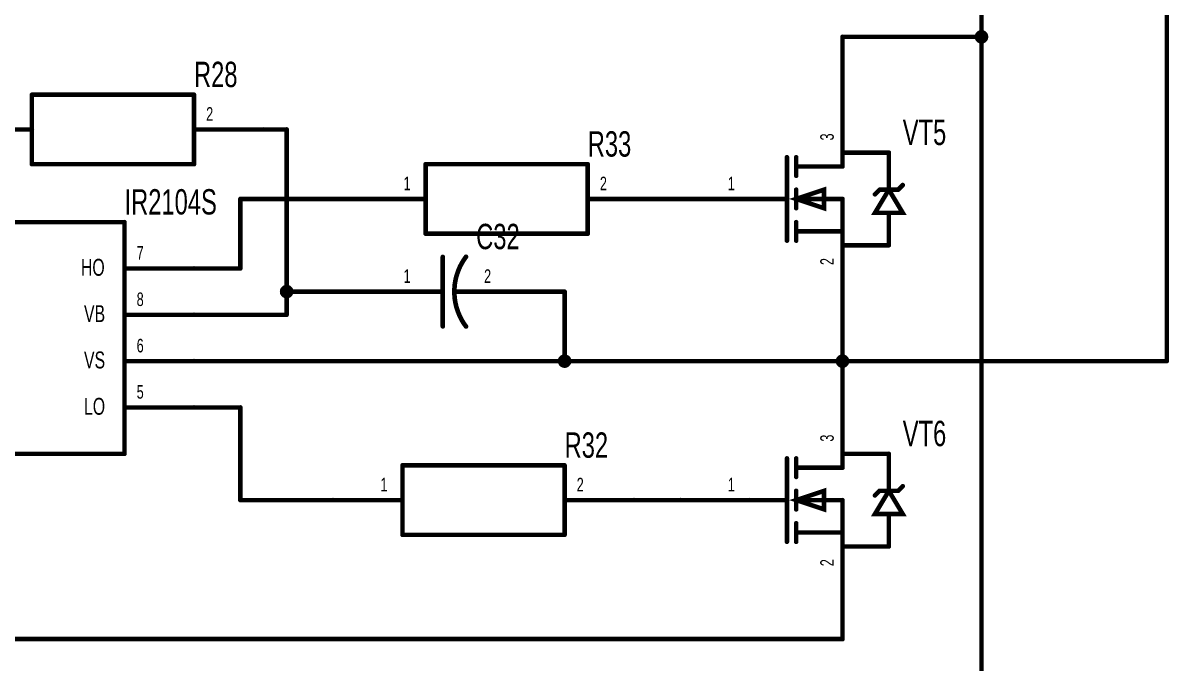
# Model space of a CAD drawing. Extents: x -4.5 to 18.4, y -0.7 to 15.5.
# Drawn here: x 10.631 to 13.105, y 9.679 to 11.06 of the extents above; entities that cross this region are included whole.
import ezdxf
from ezdxf.enums import TextEntityAlignment as Align

# ---------------------------------------------------------------- set-up
doc = ezdxf.new("R2010")
doc.units = 0
doc.header["$MEASUREMENT"] = 0
for name, color, linetype in [('Element', 253, 'Continuous'), ('Net', 50, 'Continuous'), ('Pin', 50, 'Continuous')]:
    doc.layers.add(name, color=color, linetype=linetype)

msp = doc.modelspace()

# ---------------------------------------------------------------- linework, layer by layer
at = {"layer": 'Element', "linetype": 'Continuous'}
for points, const_width in [([(10.6475, 10.9054, 1), (10.6525, 10.9054, 1), (10.6475, 10.9054, 1)], 0.0049), ([(10.6475, 10.9054, 1), (10.6525, 10.9054, 1), (10.6475, 10.9054, 1)], 0.0049), ([(10.9975, 10.9054, 1), (11.0025, 10.9054, 1), (10.9975, 10.9054, 1)], 0.0049), ([(10.9975, 10.9054, 1), (11.0025, 10.9054, 1), (10.9975, 10.9054, 1)], 0.0049), ([(12.2775, 10.7704, 1), (12.2825, 10.7704, 1), (12.2775, 10.7704, 1)], 0.0049), ([(12.2975, 10.7704, 1), (12.3025, 10.7704, 1), (12.2975, 10.7704, 1)], 0.0049), ([(12.3975, 10.7804, 1), (12.4025, 10.7804, 1), (12.3975, 10.7804, 1)], 0.0049), ([(12.3975, 10.7804, 1), (12.4025, 10.7804, 1), (12.3975, 10.7804, 1)], 0.0049), ([(12.4975, 10.7804, 1), (12.5025, 10.7804, 1), (12.4975, 10.7804, 1)], 0.0049), ([(12.4975, 10.7804, 1), (12.5025, 10.7804, 1), (12.4975, 10.7804, 1)], 0.0049), ([(10.6475, 10.7554, 1), (10.6525, 10.7554, 1), (10.6475, 10.7554, 1)], 0.0049), ([(10.6475, 10.7554, 1), (10.6525, 10.7554, 1), (10.6475, 10.7554, 1)], 0.0049), ([(10.9975, 10.7554, 1), (11.0025, 10.7554, 1), (10.9975, 10.7554, 1)], 0.0049), ([(10.9975, 10.7554, 1), (11.0025, 10.7554, 1), (10.9975, 10.7554, 1)], 0.0049), ([(11.4975, 10.7554, 1), (11.5025, 10.7554, 1), (11.4975, 10.7554, 1)], 0.0049), ([(11.4975, 10.7554, 1), (11.5025, 10.7554, 1), (11.4975, 10.7554, 1)], 0.0049), ([(11.8475, 10.7554, 1), (11.8525, 10.7554, 1), (11.8475, 10.7554, 1)], 0.0049), ([(11.8475, 10.7554, 1), (11.8525, 10.7554, 1), (11.8475, 10.7554, 1)], 0.0049), ([(12.2975, 10.7504, 1), (12.3025, 10.7504, 1), (12.2975, 10.7504, 1)], 0.0049), ([(12.3975, 10.7504, 1), (12.4025, 10.7504, 1), (12.3975, 10.7504, 1)], 0.0049), ([(12.3975, 10.7504, 1), (12.4025, 10.7504, 1), (12.3975, 10.7504, 1)], 0.0049), ([(12.2975, 10.7304, 1), (12.3025, 10.7304, 1), (12.2975, 10.7304, 1)], 0.0049), ([(12.5275, 10.7104, 1), (12.5325, 10.7104, 1), (12.5275, 10.7104, 1)], 0.0049), ([(12.2975, 10.7004, 1), (12.3025, 10.7004, 1), (12.2975, 10.7004, 1)], 0.0049), ([(12.4675, 10.6904, 1), (12.4725, 10.6904, 1), (12.4675, 10.6904, 1)], 0.0049), ([(12.4775, 10.7004, 1), (12.4825, 10.7004, 1), (12.4775, 10.7004, 1)], 0.0049), ([(12.4775, 10.7004, 1), (12.4825, 10.7004, 1), (12.4775, 10.7004, 1)], 0.0049), ([(12.4975, 10.7004, 1), (12.5025, 10.7004, 1), (12.4975, 10.7004, 1)], 0.0049), ([(12.4975, 10.7004, 1), (12.5025, 10.7004, 1), (12.4975, 10.7004, 1)], 0.0049), ([(12.5175, 10.7004, 1), (12.5225, 10.7004, 1), (12.5175, 10.7004, 1)], 0.0049), ([(12.5175, 10.7004, 1), (12.5225, 10.7004, 1), (12.5175, 10.7004, 1)], 0.0049), ([(12.1975, 10.6804, 1), (12.2025, 10.6804, 1), (12.1975, 10.6804, 1)], 0.0049), ([(12.2775, 10.6804, 1), (12.2825, 10.6804, 1), (12.2775, 10.6804, 1)], 0.0049), ([(12.2975, 10.6804, 1), (12.3025, 10.6804, 1), (12.2975, 10.6804, 1)], 0.0049), ([(12.2975, 10.6804, 1), (12.3025, 10.6804, 1), (12.2975, 10.6804, 1)], 0.0049), ([(12.2975, 10.6604, 1), (12.3025, 10.6604, 1), (12.2975, 10.6604, 1)], 0.0049), ([(12.3975, 10.6804, 1), (12.4025, 10.6804, 1), (12.3975, 10.6804, 1)], 0.0049), ([(12.3975, 10.6804, 1), (12.4025, 10.6804, 1), (12.3975, 10.6804, 1)], 0.0049), ([(12.4975, 10.6504, 1), (12.5025, 10.6504, 1), (12.4975, 10.6504, 1)], 0.0049), ([(10.8475, 10.6304, 1), (10.8525, 10.6304, 1), (10.8475, 10.6304, 1)], 0.0049), ([(10.8475, 10.6304, 1), (10.8525, 10.6304, 1), (10.8475, 10.6304, 1)], 0.0049), ([(12.2975, 10.6304, 1), (12.3025, 10.6304, 1), (12.2975, 10.6304, 1)], 0.0049), ([(12.2975, 10.6104, 1), (12.3025, 10.6104, 1), (12.2975, 10.6104, 1)], 0.0049), ([(12.3975, 10.6104, 1), (12.4025, 10.6104, 1), (12.3975, 10.6104, 1)], 0.0049), ([(11.4975, 10.6054, 1), (11.5025, 10.6054, 1), (11.4975, 10.6054, 1)], 0.0049), ([(11.4975, 10.6054, 1), (11.5025, 10.6054, 1), (11.4975, 10.6054, 1)], 0.0049), ([(11.8475, 10.6054, 1), (11.8525, 10.6054, 1), (11.8475, 10.6054, 1)], 0.0049), ([(11.8475, 10.6054, 1), (11.8525, 10.6054, 1), (11.8475, 10.6054, 1)], 0.0049), ([(12.2775, 10.5904, 1), (12.2825, 10.5904, 1), (12.2775, 10.5904, 1)], 0.0049), ([(12.2975, 10.5904, 1), (12.3025, 10.5904, 1), (12.2975, 10.5904, 1)], 0.0049), ([(12.3975, 10.5804, 1), (12.4025, 10.5804, 1), (12.3975, 10.5804, 1)], 0.0049), ([(12.3975, 10.5804, 1), (12.4025, 10.5804, 1), (12.3975, 10.5804, 1)], 0.0049), ([(12.4975, 10.5804, 1), (12.5025, 10.5804, 1), (12.4975, 10.5804, 1)], 0.0049), ([(12.4975, 10.5804, 1), (12.5025, 10.5804, 1), (12.4975, 10.5804, 1)], 0.0049), ([(11.5345, 10.5554, 1), (11.5395, 10.5554, 1), (11.5345, 10.5554, 1)], 0.0049), ([(11.5847, 10.5556, 1), (11.5897, 10.5556, 1), (11.5847, 10.5556, 1)], 0.005), ([(11.4975, 10.4804, 1), (11.5025, 10.4804, 1), (11.4975, 10.4804, 1)], 0.0049), ([(11.5345, 10.4804, 1), (11.5395, 10.4804, 1), (11.5345, 10.4804, 1)], 0.0049), ([(11.5595, 10.4804, 1), (11.5645, 10.4804, 1), (11.5595, 10.4804, 1)], 0.0049), ([(11.5975, 10.4804, 1), (11.6025, 10.4804, 1), (11.5975, 10.4804, 1)], 0.0049), ([(11.5345, 10.4054, 1), (11.5395, 10.4054, 1), (11.5345, 10.4054, 1)], 0.0049), ([(11.5847, 10.4051, 1), (11.5897, 10.4051, 1), (11.5847, 10.4051, 1)], 0.005), ([(10.8475, 10.1304, 1), (10.8525, 10.1304, 1), (10.8475, 10.1304, 1)], 0.0049), ([(10.8475, 10.1304, 1), (10.8525, 10.1304, 1), (10.8475, 10.1304, 1)], 0.0049), ([(12.2775, 10.1204, 1), (12.2825, 10.1204, 1), (12.2775, 10.1204, 1)], 0.0049), ([(12.2975, 10.1204, 1), (12.3025, 10.1204, 1), (12.2975, 10.1204, 1)], 0.0049), ([(12.3975, 10.1304, 1), (12.4025, 10.1304, 1), (12.3975, 10.1304, 1)], 0.0049), ([(12.3975, 10.1304, 1), (12.4025, 10.1304, 1), (12.3975, 10.1304, 1)], 0.0049), ([(12.4975, 10.1304, 1), (12.5025, 10.1304, 1), (12.4975, 10.1304, 1)], 0.0049), ([(12.4975, 10.1304, 1), (12.5025, 10.1304, 1), (12.4975, 10.1304, 1)], 0.0049), ([(11.4475, 10.1054, 1), (11.4525, 10.1054, 1), (11.4475, 10.1054, 1)], 0.0049), ([(11.4475, 10.1054, 1), (11.4525, 10.1054, 1), (11.4475, 10.1054, 1)], 0.0049), ([(11.7975, 10.1054, 1), (11.8025, 10.1054, 1), (11.7975, 10.1054, 1)], 0.0049), ([(11.7975, 10.1054, 1), (11.8025, 10.1054, 1), (11.7975, 10.1054, 1)], 0.0049), ([(12.2975, 10.1004, 1), (12.3025, 10.1004, 1), (12.2975, 10.1004, 1)], 0.0049), ([(12.3975, 10.1004, 1), (12.4025, 10.1004, 1), (12.3975, 10.1004, 1)], 0.0049), ([(12.3975, 10.1004, 1), (12.4025, 10.1004, 1), (12.3975, 10.1004, 1)], 0.0049), ([(12.2975, 10.0804, 1), (12.3025, 10.0804, 1), (12.2975, 10.0804, 1)], 0.0049), ([(12.2975, 10.0504, 1), (12.3025, 10.0504, 1), (12.2975, 10.0504, 1)], 0.0049), ([(12.4775, 10.0504, 1), (12.4825, 10.0504, 1), (12.4775, 10.0504, 1)], 0.0049), ([(12.4775, 10.0504, 1), (12.4825, 10.0504, 1), (12.4775, 10.0504, 1)], 0.0049), ([(12.4975, 10.0504, 1), (12.5025, 10.0504, 1), (12.4975, 10.0504, 1)], 0.0049), ([(12.4975, 10.0504, 1), (12.5025, 10.0504, 1), (12.4975, 10.0504, 1)], 0.0049), ([(12.5175, 10.0504, 1), (12.5225, 10.0504, 1), (12.5175, 10.0504, 1)], 0.0049), ([(12.5175, 10.0504, 1), (12.5225, 10.0504, 1), (12.5175, 10.0504, 1)], 0.0049), ([(12.5275, 10.0604, 1), (12.5325, 10.0604, 1), (12.5275, 10.0604, 1)], 0.0049), ([(12.1975, 10.0304, 1), (12.2025, 10.0304, 1), (12.1975, 10.0304, 1)], 0.0049), ([(12.2775, 10.0304, 1), (12.2825, 10.0304, 1), (12.2775, 10.0304, 1)], 0.0049), ([(12.2975, 10.0304, 1), (12.3025, 10.0304, 1), (12.2975, 10.0304, 1)], 0.0049), ([(12.2975, 10.0304, 1), (12.3025, 10.0304, 1), (12.2975, 10.0304, 1)], 0.0049), ([(12.3975, 10.0304, 1), (12.4025, 10.0304, 1), (12.3975, 10.0304, 1)], 0.0049), ([(12.3975, 10.0304, 1), (12.4025, 10.0304, 1), (12.3975, 10.0304, 1)], 0.0049), ([(12.4675, 10.0404, 1), (12.4725, 10.0404, 1), (12.4675, 10.0404, 1)], 0.0049), ([(12.2975, 10.0104, 1), (12.3025, 10.0104, 1), (12.2975, 10.0104, 1)], 0.0049), ([(12.4975, 10.0004, 1), (12.5025, 10.0004, 1), (12.4975, 10.0004, 1)], 0.0049), ([(12.2975, 9.9804, 1), (12.3025, 9.9804, 1), (12.2975, 9.9804, 1)], 0.0049), ([(11.4475, 9.9554, 1), (11.4525, 9.9554, 1), (11.4475, 9.9554, 1)], 0.0049), ([(11.4475, 9.9554, 1), (11.4525, 9.9554, 1), (11.4475, 9.9554, 1)], 0.0049), ([(11.7975, 9.9554, 1), (11.8025, 9.9554, 1), (11.7975, 9.9554, 1)], 0.0049), ([(11.7975, 9.9554, 1), (11.8025, 9.9554, 1), (11.7975, 9.9554, 1)], 0.0049), ([(12.2975, 9.9604, 1), (12.3025, 9.9604, 1), (12.2975, 9.9604, 1)], 0.0049), ([(12.3975, 9.9604, 1), (12.4025, 9.9604, 1), (12.3975, 9.9604, 1)], 0.0049), ([(12.2775, 9.9404, 1), (12.2825, 9.9404, 1), (12.2775, 9.9404, 1)], 0.0049), ([(12.2975, 9.9404, 1), (12.3025, 9.9404, 1), (12.2975, 9.9404, 1)], 0.0049), ([(12.3975, 9.9304, 1), (12.4025, 9.9304, 1), (12.3975, 9.9304, 1)], 0.0049), ([(12.3975, 9.9304, 1), (12.4025, 9.9304, 1), (12.3975, 9.9304, 1)], 0.0049), ([(12.4975, 9.9304, 1), (12.5025, 9.9304, 1), (12.4975, 9.9304, 1)], 0.0049), ([(12.4975, 9.9304, 1), (12.5025, 9.9304, 1), (12.4975, 9.9304, 1)], 0.0049)]:
    msp.add_lwpolyline(points, format="xyb", dxfattribs=dict(at, const_width=const_width))
for points, const_width in [([(10.65, 10.7554), (10.65, 10.9054)], 0.0098), ([(10.65, 10.9054), (11, 10.9054)], 0.0098), ([(11, 10.9054), (11, 10.7554)], 0.0098), ([(12.28, 10.7704), (12.28, 10.5904)], 0.0098), ([(12.3, 10.7704), (12.3, 10.7304)], 0.0098), ([(12.4, 10.7504), (12.4, 10.7804)], 0.0098), ([(12.4, 10.7804), (12.5, 10.7804)], 0.0098), ([(12.5, 10.7804), (12.5, 10.7004)], 0.0098), ([(10.65, 10.7554), (11, 10.7554)], 0.0098), ([(11.5, 10.6054), (11.5, 10.7554)], 0.0098), ([(11.5, 10.7554), (11.85, 10.7554)], 0.0098), ([(11.85, 10.7554), (11.85, 10.6054)], 0.0098), ([(12.4, 10.7504), (12.3, 10.7504)], 0.0098), ([(12.53, 10.7104), (12.52, 10.7004)], 0.0098), ([(12.3, 10.6804), (12.36, 10.6604), (12.36, 10.7004), (12.3, 10.6804)], 0.0098), ([(12.3, 10.6604), (12.3, 10.7004)], 0.0098), ([(12.5, 10.7004), (12.47, 10.6504), (12.53, 10.6504), (12.5, 10.7004)], 0.0098), ([(12.48, 10.7004), (12.47, 10.6904)], 0.0098), ([(12.52, 10.7004), (12.48, 10.7004)], 0.0098), ([(12.2, 10.6804), (12.28, 10.6804)], 0.0098), ([(12.4, 10.6804), (12.3, 10.6804)], 0.0098), ([(12.4, 10.6804), (12.4, 10.5804)], 0.0098), ([(12.5, 10.5804), (12.5, 10.6504)], 0.0098), ([(10.15, 10.6304), (10.85, 10.6304)], 0.0098), ([(10.85, 10.6304), (10.85, 10.1304)], 0.0098), ([(12.3, 10.5904), (12.3, 10.6304)], 0.0098), ([(12.4, 10.6104), (12.3, 10.6104)], 0.0098), ([(11.5, 10.6054), (11.85, 10.6054)], 0.0098), ([(12.4, 10.5804), (12.5, 10.5804)], 0.0098), ([(11.537, 10.4054), (11.537, 10.5554)], 0.0098), ([(11.5872, 10.5556), (11.5825, 10.549), (11.5783, 10.5421), (11.5745, 10.535), (11.5713, 10.5276), (11.5685, 10.52), (11.5661, 10.5123), (11.5643, 10.5044), (11.563, 10.4965), (11.5623, 10.4884), (11.562, 10.4804), (11.5623, 10.4723), (11.563, 10.4643), (11.5643, 10.4563), (11.5661, 10.4484), (11.5685, 10.4407), (11.5713, 10.4331), (11.5746, 10.4258), (11.5783, 10.4186), (11.5825, 10.4117), (11.5872, 10.4051)], 0.01), ([(11.5, 10.4804), (11.537, 10.4804)], 0.0098), ([(11.562, 10.4804), (11.6, 10.4804)], 0.0098), ([(10.15, 10.1304), (10.85, 10.1304)], 0.0098), ([(12.28, 10.1204), (12.28, 9.9404)], 0.0098), ([(12.3, 10.1204), (12.3, 10.0804)], 0.0098), ([(12.4, 10.1004), (12.4, 10.1304)], 0.0098), ([(12.4, 10.1304), (12.5, 10.1304)], 0.0098), ([(12.5, 10.1304), (12.5, 10.0504)], 0.0098), ([(11.45, 9.9554), (11.45, 10.1054)], 0.0098), ([(11.45, 10.1054), (11.8, 10.1054)], 0.0098), ([(11.8, 10.1054), (11.8, 9.9554)], 0.0098), ([(12.4, 10.1004), (12.3, 10.1004)], 0.0098), ([(12.3, 10.0304), (12.36, 10.0104), (12.36, 10.0504), (12.3, 10.0304)], 0.0098), ([(12.3, 10.0104), (12.3, 10.0504)], 0.0098), ([(12.5, 10.0504), (12.47, 10.0004), (12.53, 10.0004), (12.5, 10.0504)], 0.0098), ([(12.48, 10.0504), (12.47, 10.0404)], 0.0098), ([(12.52, 10.0504), (12.48, 10.0504)], 0.0098), ([(12.53, 10.0604), (12.52, 10.0504)], 0.0098), ([(12.2, 10.0304), (12.28, 10.0304)], 0.0098), ([(12.4, 10.0304), (12.3, 10.0304)], 0.0098), ([(12.4, 10.0304), (12.4, 9.9304)], 0.0098), ([(12.5, 9.9304), (12.5, 10.0004)], 0.0098), ([(12.3, 9.9404), (12.3, 9.9804)], 0.0098), ([(11.45, 9.9554), (11.8, 9.9554)], 0.0098), ([(12.4, 9.9604), (12.3, 9.9604)], 0.0098), ([(12.4, 9.9304), (12.5, 9.9304)], 0.0098)]:
    msp.add_lwpolyline(points, dxfattribs=dict(at, const_width=const_width))
at = {"layer": 'Net', "linetype": 'Continuous', "const_width": 0.0098}
for points in [[(13.1, 10.3304), (13.1, 13.591)], [(12.7, 12.4804), (12.7, 11.0304)], [(12.6902, 11.0304), (12.6906, 11.0273), (12.692, 11.0246), (12.6942, 11.0224), (12.697, 11.021), (12.7, 11.0205), (12.703, 11.021), (12.7058, 11.0224), (12.708, 11.0246), (12.7094, 11.0273), (12.7098, 11.0304), (12.7094, 11.0334), (12.708, 11.0361), (12.7058, 11.0383), (12.703, 11.0397), (12.7, 11.0402), (12.697, 11.0397), (12.6942, 11.0383), (12.692, 11.0361), (12.6906, 11.0334), (12.6902, 11.0304)], [(12.7, 11.0304), (12.4, 11.0304)], [(12.4, 11.0304), (12.4, 10.9304)], [(12.7, 9.6304), (12.7, 11.0304)], [(11.2, 10.8304), (11.15, 10.8304)], [(11.2, 10.4804), (11.2, 10.8304)], [(11.1, 10.5304), (11.1, 10.6804)], [(11.1, 10.6804), (11.35, 10.6804)], [(12.05, 10.6804), (12, 10.6804)], [(11, 10.5304), (11.1, 10.5304)], [(11.1902, 10.4804), (11.1906, 10.4773), (11.192, 10.4746), (11.1942, 10.4724), (11.197, 10.471), (11.2, 10.4705), (11.203, 10.471), (11.2058, 10.4724), (11.208, 10.4746), (11.2094, 10.4773), (11.2098, 10.4804), (11.2094, 10.4834), (11.208, 10.4861), (11.2058, 10.4883), (11.203, 10.4897), (11.2, 10.4902), (11.197, 10.4897), (11.1942, 10.4883), (11.192, 10.4861), (11.1906, 10.4834), (11.1902, 10.4804)], [(11.2, 10.4304), (11.2, 10.4804)], [(11.2, 10.4804), (11.35, 10.4804)], [(11.75, 10.4804), (11.8, 10.4804)], [(11.8, 10.4804), (11.8, 10.3304)], [(11, 10.4304), (11.2, 10.4304)], [(12.4, 10.4304), (12.4, 10.3304)], [(11.7902, 10.3304), (11.7906, 10.3273), (11.792, 10.3246), (11.7942, 10.3224), (11.797, 10.321), (11.8, 10.3205), (11.803, 10.321), (11.8058, 10.3224), (11.808, 10.3246), (11.8094, 10.3273), (11.8098, 10.3304), (11.8094, 10.3334), (11.808, 10.3361), (11.8058, 10.3383), (11.803, 10.3397), (11.8, 10.3402), (11.797, 10.3397), (11.7942, 10.3383), (11.792, 10.3361), (11.7906, 10.3334), (11.7902, 10.3304)], [(12.3902, 10.3304), (12.3906, 10.3273), (12.392, 10.3246), (12.3942, 10.3224), (12.397, 10.321), (12.4, 10.3205), (12.403, 10.321), (12.4058, 10.3224), (12.408, 10.3246), (12.4094, 10.3273), (12.4098, 10.3304), (12.4094, 10.3334), (12.408, 10.3361), (12.4058, 10.3383), (12.403, 10.3397), (12.4, 10.3402), (12.397, 10.3397), (12.3942, 10.3383), (12.392, 10.3361), (12.3906, 10.3334), (12.3902, 10.3304)], [(12.3902, 10.3304), (12.3906, 10.3273), (12.392, 10.3246), (12.3942, 10.3224), (12.397, 10.321), (12.4, 10.3205), (12.403, 10.321), (12.4058, 10.3224), (12.408, 10.3246), (12.4094, 10.3273), (12.4098, 10.3304), (12.4094, 10.3334), (12.408, 10.3361), (12.4058, 10.3383), (12.403, 10.3397), (12.4, 10.3402), (12.397, 10.3397), (12.3942, 10.3383), (12.392, 10.3361), (12.3906, 10.3334), (12.3902, 10.3304)], [(11, 10.3304), (13.1, 10.3304)], [(12.4, 10.2804), (12.4, 10.3304)], [(11, 10.2304), (11.1, 10.2304)], [(11.1, 10.2304), (11.1, 10.0304)], [(11.1, 10.0304), (11.3, 10.0304)], [(12.05, 10.0304), (11.95, 10.0304)], [(12.4, 9.7804), (12.4, 9.7304)], [(12.4, 9.7304), (9.75, 9.7304)]]:
    msp.add_lwpolyline(points, dxfattribs=at)
at = {"layer": 'Net', "linetype": 'Continuous', "const_width": 0.0049}
for points in [[(12.3975, 11.0304, 1), (12.4025, 11.0304, 1), (12.3975, 11.0304, 1)], [(12.3975, 11.0304, 1), (12.4025, 11.0304, 1), (12.3975, 11.0304, 1)], [(12.6975, 11.0304, 1), (12.7025, 11.0304, 1), (12.6975, 11.0304, 1)], [(12.6975, 11.0304, 1), (12.7025, 11.0304, 1), (12.6975, 11.0304, 1)], [(12.6975, 11.0304, 1), (12.7025, 11.0304, 1), (12.6975, 11.0304, 1)], [(12.6877, 11.0304, 1), (12.6926, 11.0304, 1), (12.6877, 11.0304, 1)], [(12.3975, 10.9304, 1), (12.4025, 10.9304, 1), (12.3975, 10.9304, 1)], [(11.1475, 10.8304, 1), (11.1525, 10.8304, 1), (11.1475, 10.8304, 1)], [(11.1975, 10.8304, 1), (11.2025, 10.8304, 1), (11.1975, 10.8304, 1)], [(11.1975, 10.8304, 1), (11.2025, 10.8304, 1), (11.1975, 10.8304, 1)], [(11.0975, 10.6804, 1), (11.1025, 10.6804, 1), (11.0975, 10.6804, 1)], [(11.0975, 10.6804, 1), (11.1025, 10.6804, 1), (11.0975, 10.6804, 1)], [(11.3475, 10.6804, 1), (11.3525, 10.6804, 1), (11.3475, 10.6804, 1)], [(11.9975, 10.6804, 1), (12.0025, 10.6804, 1), (11.9975, 10.6804, 1)], [(12.0475, 10.6804, 1), (12.0525, 10.6804, 1), (12.0475, 10.6804, 1)], [(10.9975, 10.5304, 1), (11.0025, 10.5304, 1), (10.9975, 10.5304, 1)], [(11.0975, 10.5304, 1), (11.1025, 10.5304, 1), (11.0975, 10.5304, 1)], [(11.0975, 10.5304, 1), (11.1025, 10.5304, 1), (11.0975, 10.5304, 1)], [(11.1877, 10.4804, 1), (11.1926, 10.4804, 1), (11.1877, 10.4804, 1)], [(11.1975, 10.4804, 1), (11.2025, 10.4804, 1), (11.1975, 10.4804, 1)], [(11.1975, 10.4804, 1), (11.2025, 10.4804, 1), (11.1975, 10.4804, 1)], [(11.1975, 10.4804, 1), (11.2025, 10.4804, 1), (11.1975, 10.4804, 1)], [(11.3475, 10.4804, 1), (11.3525, 10.4804, 1), (11.3475, 10.4804, 1)], [(11.7475, 10.4804, 1), (11.7525, 10.4804, 1), (11.7475, 10.4804, 1)], [(11.7975, 10.4804, 1), (11.8025, 10.4804, 1), (11.7975, 10.4804, 1)], [(11.7975, 10.4804, 1), (11.8025, 10.4804, 1), (11.7975, 10.4804, 1)], [(10.9975, 10.4304, 1), (11.0025, 10.4304, 1), (10.9975, 10.4304, 1)], [(11.1975, 10.4304, 1), (11.2025, 10.4304, 1), (11.1975, 10.4304, 1)], [(11.1975, 10.4304, 1), (11.2025, 10.4304, 1), (11.1975, 10.4304, 1)], [(12.3975, 10.4304, 1), (12.4025, 10.4304, 1), (12.3975, 10.4304, 1)], [(10.9975, 10.3304, 1), (11.0025, 10.3304, 1), (10.9975, 10.3304, 1)], [(11.7877, 10.3304, 1), (11.7926, 10.3304, 1), (11.7877, 10.3304, 1)], [(11.7975, 10.3304, 1), (11.8025, 10.3304, 1), (11.7975, 10.3304, 1)], [(12.3877, 10.3304, 1), (12.3926, 10.3304, 1), (12.3877, 10.3304, 1)], [(12.3877, 10.3304, 1), (12.3926, 10.3304, 1), (12.3877, 10.3304, 1)], [(12.3975, 10.3304, 1), (12.4025, 10.3304, 1), (12.3975, 10.3304, 1)], [(12.3975, 10.3304, 1), (12.4025, 10.3304, 1), (12.3975, 10.3304, 1)], [(13.0975, 10.3304, 1), (13.1025, 10.3304, 1), (13.0975, 10.3304, 1)], [(13.0975, 10.3304, 1), (13.1025, 10.3304, 1), (13.0975, 10.3304, 1)], [(12.3975, 10.2804, 1), (12.4025, 10.2804, 1), (12.3975, 10.2804, 1)], [(10.9975, 10.2304, 1), (11.0025, 10.2304, 1), (10.9975, 10.2304, 1)], [(11.0975, 10.2304, 1), (11.1025, 10.2304, 1), (11.0975, 10.2304, 1)], [(11.0975, 10.2304, 1), (11.1025, 10.2304, 1), (11.0975, 10.2304, 1)], [(11.0975, 10.0304, 1), (11.1025, 10.0304, 1), (11.0975, 10.0304, 1)], [(11.0975, 10.0304, 1), (11.1025, 10.0304, 1), (11.0975, 10.0304, 1)], [(11.2975, 10.0304, 1), (11.3025, 10.0304, 1), (11.2975, 10.0304, 1)], [(11.9475, 10.0304, 1), (11.9525, 10.0304, 1), (11.9475, 10.0304, 1)], [(12.0475, 10.0304, 1), (12.0525, 10.0304, 1), (12.0475, 10.0304, 1)], [(12.3975, 9.7804, 1), (12.4025, 9.7804, 1), (12.3975, 9.7804, 1)], [(12.3975, 9.7304, 1), (12.4025, 9.7304, 1), (12.3975, 9.7304, 1)], [(12.3975, 9.7304, 1), (12.4025, 9.7304, 1), (12.3975, 9.7304, 1)]]:
    msp.add_lwpolyline(points, format="xyb", dxfattribs=at)
at = {"layer": 'Pin', "linetype": 'Continuous', "const_width": 0.0049}
for points in [[(12.3975, 10.9304, 1), (12.4025, 10.9304, 1), (12.3975, 10.9304, 1)], [(10.6475, 10.8304, 1), (10.6525, 10.8304, 1), (10.6475, 10.8304, 1)], [(10.9975, 10.8304, 1), (11.0025, 10.8304, 1), (10.9975, 10.8304, 1)], [(11.1475, 10.8304, 1), (11.1525, 10.8304, 1), (11.1475, 10.8304, 1)], [(12.3975, 10.7804, 1), (12.4025, 10.7804, 1), (12.3975, 10.7804, 1)], [(11.3475, 10.6804, 1), (11.3525, 10.6804, 1), (11.3475, 10.6804, 1)], [(11.4975, 10.6804, 1), (11.5025, 10.6804, 1), (11.4975, 10.6804, 1)], [(11.8475, 10.6804, 1), (11.8525, 10.6804, 1), (11.8475, 10.6804, 1)], [(11.9975, 10.6804, 1), (12.0025, 10.6804, 1), (11.9975, 10.6804, 1)], [(12.0475, 10.6804, 1), (12.0525, 10.6804, 1), (12.0475, 10.6804, 1)], [(12.1975, 10.6804, 1), (12.2025, 10.6804, 1), (12.1975, 10.6804, 1)], [(12.3975, 10.5804, 1), (12.4025, 10.5804, 1), (12.3975, 10.5804, 1)], [(10.8475, 10.5304, 1), (10.8525, 10.5304, 1), (10.8475, 10.5304, 1)], [(10.9975, 10.5304, 1), (11.0025, 10.5304, 1), (10.9975, 10.5304, 1)], [(11.3475, 10.4804, 1), (11.3525, 10.4804, 1), (11.3475, 10.4804, 1)], [(11.4975, 10.4804, 1), (11.5025, 10.4804, 1), (11.4975, 10.4804, 1)], [(11.5975, 10.4804, 1), (11.6025, 10.4804, 1), (11.5975, 10.4804, 1)], [(11.7475, 10.4804, 1), (11.7525, 10.4804, 1), (11.7475, 10.4804, 1)], [(10.8475, 10.4304, 1), (10.8525, 10.4304, 1), (10.8475, 10.4304, 1)], [(10.9975, 10.4304, 1), (11.0025, 10.4304, 1), (10.9975, 10.4304, 1)], [(12.3975, 10.4304, 1), (12.4025, 10.4304, 1), (12.3975, 10.4304, 1)], [(10.8475, 10.3304, 1), (10.8525, 10.3304, 1), (10.8475, 10.3304, 1)], [(10.9975, 10.3304, 1), (11.0025, 10.3304, 1), (10.9975, 10.3304, 1)], [(12.3975, 10.2804, 1), (12.4025, 10.2804, 1), (12.3975, 10.2804, 1)], [(10.8475, 10.2304, 1), (10.8525, 10.2304, 1), (10.8475, 10.2304, 1)], [(10.9975, 10.2304, 1), (11.0025, 10.2304, 1), (10.9975, 10.2304, 1)], [(12.3975, 10.1304, 1), (12.4025, 10.1304, 1), (12.3975, 10.1304, 1)], [(11.2975, 10.0304, 1), (11.3025, 10.0304, 1), (11.2975, 10.0304, 1)], [(11.4475, 10.0304, 1), (11.4525, 10.0304, 1), (11.4475, 10.0304, 1)], [(11.7975, 10.0304, 1), (11.8025, 10.0304, 1), (11.7975, 10.0304, 1)], [(11.9475, 10.0304, 1), (11.9525, 10.0304, 1), (11.9475, 10.0304, 1)], [(12.0475, 10.0304, 1), (12.0525, 10.0304, 1), (12.0475, 10.0304, 1)], [(12.1975, 10.0304, 1), (12.2025, 10.0304, 1), (12.1975, 10.0304, 1)], [(12.3975, 9.9304, 1), (12.4025, 9.9304, 1), (12.3975, 9.9304, 1)], [(12.3975, 9.7804, 1), (12.4025, 9.7804, 1), (12.3975, 9.7804, 1)]]:
    msp.add_lwpolyline(points, format="xyb", dxfattribs=at)
at = {"layer": 'Pin', "linetype": 'Continuous', "const_width": 0.0098}
for points in [[(12.4, 10.7804), (12.4, 10.9304)], [(10.65, 10.8304), (10.5, 10.8304)], [(11, 10.8304), (11.15, 10.8304)], [(11.5, 10.6804), (11.35, 10.6804)], [(11.85, 10.6804), (12, 10.6804)], [(12.2, 10.6804), (12.05, 10.6804)], [(12.4, 10.5804), (12.4, 10.4304)], [(10.85, 10.5304), (11, 10.5304)], [(11.5, 10.4804), (11.35, 10.4804)], [(11.6, 10.4804), (11.75, 10.4804)], [(10.85, 10.4304), (11, 10.4304)], [(10.85, 10.3304), (11, 10.3304)], [(12.4, 10.1304), (12.4, 10.2804)], [(10.85, 10.2304), (11, 10.2304)], [(11.45, 10.0304), (11.3, 10.0304)], [(11.8, 10.0304), (11.95, 10.0304)], [(12.2, 10.0304), (12.05, 10.0304)], [(12.4, 9.9304), (12.4, 9.7804)]]:
    msp.add_lwpolyline(points, dxfattribs=at)

# ---------------------------------------------------------------- texts
at = {"layer": 'Element', "width": 0.7}
for s, p in [('R28', (11, 10.9054)), ('VT5', (12.53, 10.7804)), ('R33', (11.85, 10.7554)), ('IR2104S', (10.85, 10.6304)), ('C32', (11.6091, 10.5556)), ('VT6', (12.53, 10.1304)), ('R32', (11.8, 10.1054))]:
    msp.add_text(s, height=0.0547, dxfattribs=at).set_placement(p, align=Align.BOTTOM_LEFT)
at = {"layer": 'Pin', "width": 0.7}
for s, height, p in [('2', 0.0292, (11.0262, 10.8785)), ('1', 0.0292, (11.4524, 10.7285)), ('2', 0.0292, (11.8762, 10.7285)), ('1', 0.0292, (12.1524, 10.7285)), ('7', 0.0292, (10.8762, 10.5785)), ('HO', 0.0365, (10.7559, 10.5511)), ('1', 0.0292, (11.4524, 10.5285)), ('2', 0.0292, (11.6262, 10.5285)), ('8', 0.0292, (10.8762, 10.4785)), ('VB', 0.0365, (10.7625, 10.4511)), ('6', 0.0292, (10.8762, 10.3785)), ('VS', 0.0365, (10.7625, 10.3511)), ('5', 0.0292, (10.8762, 10.2785)), ('LO', 0.0365, (10.7625, 10.2511)), ('1', 0.0292, (11.4024, 10.0785)), ('2', 0.0292, (11.8262, 10.0785)), ('1', 0.0292, (12.1524, 10.0785))]:
    msp.add_text(s, height=height, dxfattribs=at).set_placement(p, align=Align.TOP_LEFT)
for s, p in [('3', (12.3519, 10.8066)), ('2', (12.3519, 10.5377)), ('3', (12.3519, 10.1566)), ('2', (12.3519, 9.8877))]:
    msp.add_text(s, height=0.0292, rotation=90, dxfattribs=at).set_placement(p, align=Align.TOP_LEFT)

doc.saveas('drawing.dxf')
